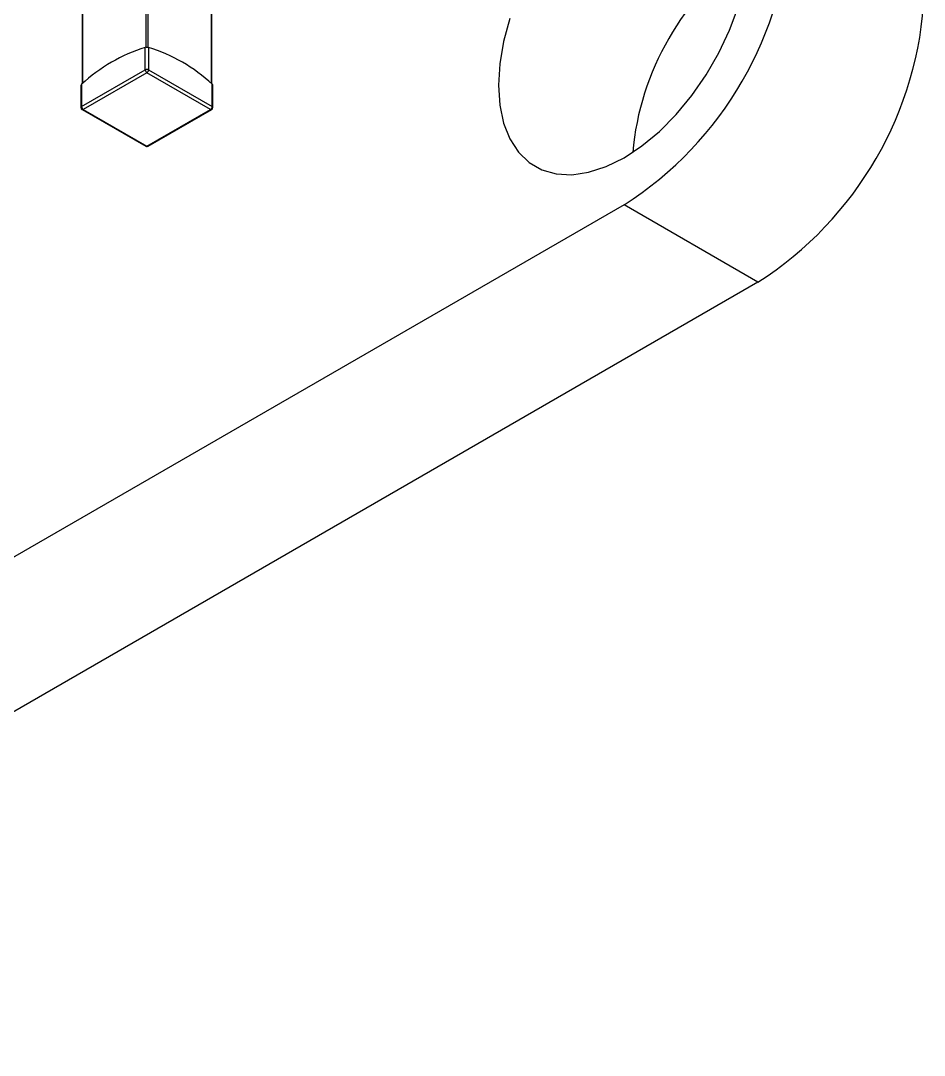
# Model space of a CAD drawing. Header units: millimetres. Extents: x 206 to 880, y 122 to 722.
# Drawn here: x 775.6 to 851.9, y 123.9 to 211.3 of the extents above; entities that cross this region are included whole.
import ezdxf

# ---------------------------------------------------------------- set-up
doc = ezdxf.new("R2010")
doc.units = ezdxf.units.MM

msp = doc.modelspace()

# ---------------------------------------------------------------- linework, layer by layer
at = {"color": 7, "linetype": 'Continuous', "lineweight": 25}
for p, q in [((786.196, 209.064), (786.196, 217.967)), ((786.337, 217.979), (786.337, 209.051)), ((780.793, 214.844), (780.793, 205.978)), ((780.822, 214.877), (780.822, 206.003)), ((791.711, 206.015), (791.711, 214.865)), ((791.741, 205.99), (791.741, 214.844)), ((786.125, 207.163), (786.125, 209.056)), ((786.215, 209.035), (786.215, 209.064)), ((786.251, 209.043), (786.215, 209.064)), ((786.314, 209.049), (786.318, 209.052)), ((786.318, 209.052), (786.318, 209.048)), ((786.408, 209.044), (786.408, 207.163)), ((780.751, 204.061), (786.125, 207.163)), ((786.408, 207.163), (791.782, 204.061)), ((786.267, 206.918), (780.893, 203.816)), ((791.641, 203.816), (786.267, 206.918)), ((780.693, 205.829), (780.693, 203.979)), ((780.697, 205.859), (780.694, 205.829)), ((780.699, 205.868), (780.699, 205.864)), ((780.751, 205.941), (780.751, 204.061)), ((791.782, 204.061), (791.782, 205.953)), ((791.834, 205.851), (791.834, 205.88)), ((791.841, 203.979), (791.841, 205.829)), ((780.793, 203.806), (786.167, 200.703)), ((780.893, 203.816), (786.267, 200.713)), ((786.267, 200.713), (791.641, 203.816)), ((786.367, 200.703), (791.741, 203.806)), ((826.572, 195.751), (713.435, 130.438)), ((837.886, 189.219), (826.572, 195.751)), ((837.886, 189.219), (724.749, 123.907))]:
    msp.add_line(p, q, dxfattribs=at)
at = {"color": 7, "linetype": 'Continuous', "lineweight": 25, "flags": 128}
msp.add_lwpolyline([(816.924, 211.496), (816.395, 209.553), (816.073, 207.66), (815.965, 205.855), (816.073, 204.174), (816.395, 202.652), (816.924, 201.32), (817.649, 200.205), (818.556, 199.329), (819.626, 198.711), (820.837, 198.364), (822.166, 198.293), (823.583, 198.501), (825.062, 198.983), (826.572, 199.73), (828.081, 200.726), (829.56, 201.951), (830.978, 203.38), (832.306, 204.984), (833.518, 206.731), (834.588, 208.584), (835.495, 210.507), (836.22, 212.459)], dxfattribs=at)
at = {"color": 7, "linetype": 'Continuous', "lineweight": 25}
for centre, radius, start, end in [((810.115, 221.479), 30.541, 302.60548, 357.39452), ((850.572, 198.123), 23.358, 125.06229, 174.94308), ((821.429, 214.947), 30.541, 302.60548, 357.39452), ((790.318, 195.628), 14.067, 107.34071, 132.84952), ((782.297, 195.676), 13.985, 47.29614, 72.90522), ((786.267, 206.89), 0.307, 62.60967, 117.39033), ((786.432, 207.177), 0.307, 182.60548, 237.39452), ((786.101, 207.177), 0.307, 302.60548, 357.39452), ((780.793, 203.969), 0.101, 114.37466, 174.3052), ((780.893, 203.979), 0.2, 180, 240.00269), ((781.058, 204.075), 0.307, 182.60548, 237.39452), ((780.834, 203.897), 0.101, 245.68605, 305.61817), ((791.475, 204.075), 0.307, 302.60548, 357.39452), ((791.699, 203.897), 0.101, 234.38183, 294.31395), ((791.641, 203.979), 0.2, 299.99731, 0), ((791.741, 203.969), 0.101, 5.6948, 65.62534), ((786.208, 200.795), 0.101, 245.68605, 305.61817), ((786.267, 200.877), 0.2, 240.00269, 299.99731), ((786.325, 200.795), 0.101, 234.38183, 294.31395)]:
    msp.add_arc(centre, radius, start, end, dxfattribs=at)
for points, knots in [([(786.215, 209.064), (786.196, 209.064), (786.163, 209.064), (786.137, 209.058), (786.125, 209.056)], [0, 0, 0, 0, 0.558396, 1, 1, 1, 1]), ([(786.307, 209.051), (786.29, 209.049), (786.259, 209.046), (786.228, 209.039), (786.215, 209.035)], [0, 0, 0, 0, 0.559819, 1, 1, 1, 1]), ([(786.318, 209.048), (786.316, 209.049), (786.313, 209.05), (786.309, 209.05), (786.307, 209.051)], [0, 0, 0, 0, 0.56, 1, 1, 1, 1]), ([(786.408, 209.044), (786.393, 209.047), (786.366, 209.052), (786.333, 209.052), (786.318, 209.052)], [0, 0, 0, 0, 0.559975, 1, 1, 1, 1]), ([(780.699, 205.864), (780.699, 205.863), (780.698, 205.861), (780.697, 205.86), (780.697, 205.859)], [0, 0, 0, 0, 0.56, 1, 1, 1, 1]), ([(780.751, 205.941), (780.738, 205.928), (780.715, 205.905), (780.704, 205.879), (780.699, 205.868)], [0, 0, 0, 0, 0.560034, 1, 1, 1, 1]), ([(791.834, 205.88), (791.827, 205.895), (791.816, 205.921), (791.792, 205.943), (791.782, 205.953)], [0, 0, 0, 0, 0.559404, 1, 1, 1, 1]), ([(791.839, 205.829), (791.84, 205.83), (791.842, 205.837), (791.837, 205.845), (791.834, 205.851)], [0, 0, 0, 0, 0.214898, 1, 1, 1, 1])]:
    msp.add_open_spline(points, degree=3, knots=knots, dxfattribs=at)

doc.saveas('drawing.dxf')
